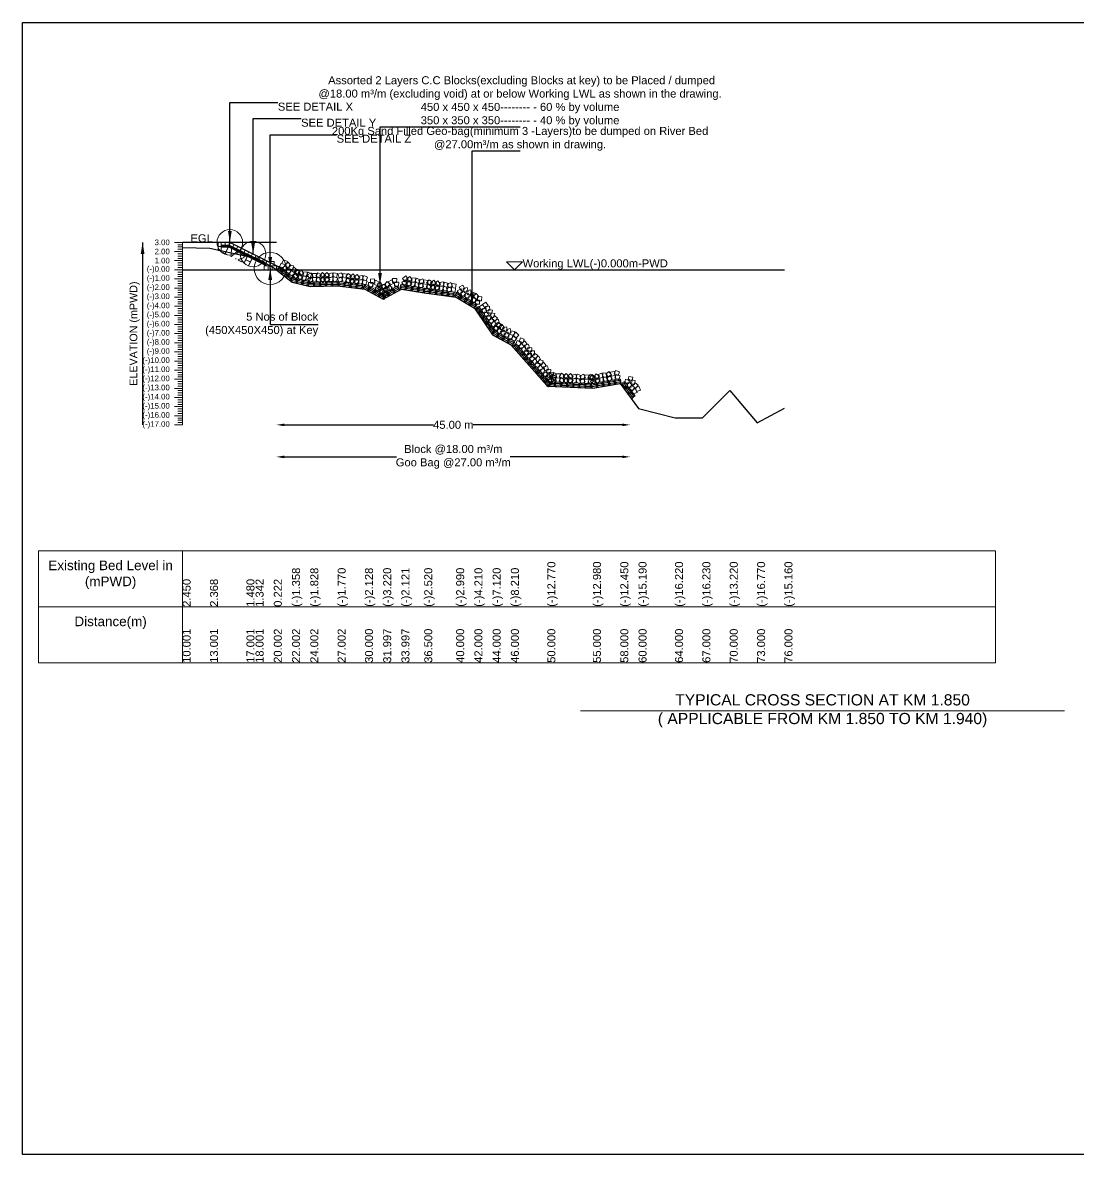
# Model space of a CAD drawing. Header units: inches. Extents: x 89000 to 845029, y -7071 to 0.
# Drawn here: x 220000 to 226599, y -7071 to 0 of the extents above; entities that cross this region are included whole.
import ezdxf

# ---------------------------------------------------------------- set-up
doc = ezdxf.new("R2010")
doc.units = ezdxf.units.IN
doc.header["$LTSCALE"] = 7
doc.header["$MEASUREMENT"] = 0
for name, color, linetype, lineweight in [('Cross section Data Border', 7, 'Continuous', 9), ('Cross Section Labels', 7, 'Continuous', 9), ('Existing_Bed_Level for Xsection', 7, 'Continuous', 25), ('Long Section Labels', 7, 'Continuous', 9)]:
    doc.layers.add(name, color=color, linetype=linetype, lineweight=lineweight)
doc.styles.get("Standard").update_dxf_attribs({"font": 'arial.ttf'})
doc.dimstyles.new('Appron Lebeling Style', dxfattribs={"dimtxt": 50, "dimasz": 50, "dimexe": 0.18, "dimexo": 0.0625, "dimgap": 0.09, "dimtad": 0, "dimtih": 1, "dimtoh": 1, "dimdec": 4, "dimzin": 0, "dimdsep": 46, "dimtxsty": 'Standard', "dimcen": 0.09, "dimse1": 1, "dimse2": 1, "dimadec": 0, "dimazin": 0, "dimtfac": 1, "dimtdec": 4, "dimtofl": 0, "dimtmove": 0, "dimatfit": 3, "dimfxl": 1, "dimtolj": 1, "dimtzin": 0, "dimarcsym": 0})
doc.dimstyles.get("Standard").update_dxf_attribs({"dimtxt": 0.18, "dimasz": 0.18, "dimexe": 0.18, "dimexo": 0.0625, "dimgap": 0.09, "dimtad": 0, "dimtih": 1, "dimtoh": 1, "dimdec": 4, "dimzin": 0, "dimdsep": 46, "dimtxsty": 'Standard', "dimcen": 0.09, "dimadec": 0, "dimazin": 0, "dimtfac": 1, "dimtdec": 4, "dimtofl": 0, "dimtmove": 0, "dimatfit": 3, "dimfxl": 1, "dimtolj": 1, "dimtzin": 0, "dimarcsym": 0})

# ---------------------------------------------------------------- blocks, each defined once
blk = doc.blocks.new('*D11')
at = {"layer": 'Cross Section Labels', "color": 0, "lineweight": -2, "transparency": 16777216}
for p, q in [((221636.1, -2513.1), (222568.4, -2513.1)), ((223747.9, -2513.1), (222815.6, -2513.1))]:
    blk.add_line(p, q, dxfattribs=at)
at = {"layer": 'Cross Section Labels', "color": 0, "transparency": 16777216}
for points in [[(221636.1, -2504.8), (221636.1, -2521.4), (221586.1, -2513.1)], [(223747.9, -2504.8), (223747.9, -2521.4), (223797.9, -2513.1)]]:
    blk.add_solid(points, dxfattribs=at)
at = {"layer": 'Defpoints', "color": 0, "transparency": 16777216}
for p in [(221586.1, -1544.1), (223797.9, -2338.6), (223797.9, -2513.1)]:
    blk.add_point(p, dxfattribs=at)
at = {"layer": 'Cross Section Labels', "color": 0, "transparency": 16777216, "insert": (222692, -2513.1), "char_height": 50, "attachment_point": 5}
blk.add_mtext('\\A1;45.00 m', dxfattribs=at)
blk = doc.blocks.new('*D12')
at = {"layer": 'Cross Section Labels', "color": 0, "lineweight": -2, "transparency": 16777216}
for p, q in [((221636.1, -2713.1), (222336.4, -2713.1)), ((223747.9, -2713.1), (223047.6, -2713.1))]:
    blk.add_line(p, q, dxfattribs=at)
at = {"layer": 'Cross Section Labels', "color": 0, "transparency": 16777216}
for points in [[(221636.1, -2704.8), (221636.1, -2721.4), (221586.1, -2713.1)], [(223747.9, -2704.8), (223747.9, -2721.4), (223797.9, -2713.1)]]:
    blk.add_solid(points, dxfattribs=at)
at = {"layer": 'Defpoints', "color": 0, "transparency": 16777216}
for p in [(221586.1, -1544.1), (223797.9, -2338.6), (223797.9, -2713.1)]:
    blk.add_point(p, dxfattribs=at)
at = {"layer": 'Cross Section Labels', "color": 0, "transparency": 16777216, "insert": (222692, -2713.1), "char_height": 50, "attachment_point": 5}
blk.add_mtext('\\A1;Block @18.00 m³/m ^JGoo Bag @27.00 m³/m ', dxfattribs=at)

msp = doc.modelspace()

# ---------------------------------------------------------------- linework, layer by layer
msp.add_lwpolyline([(220000, 0), (230000, 0), (230000, -7071), (220000, -7071)], close=True)
at = {"layer": 'Cross section Data Border'}
msp.add_lwpolyline([(220100, -3300), (226080.21174, -3300), (226080.21174, -4000), (220100, -4000)], close=True, dxfattribs=at)
for points in [[(221000, -3300), (221000, -4000)], [(220100, -3650), (226080.21174, -3650)]]:
    msp.add_lwpolyline(points, dxfattribs=at)
at = {"layer": 'Cross Section Labels'}
msp.add_lwpolyline([(223075.06641, -1544.11), (223125.06641, -1494.11), (223025.06641, -1494.11)], close=True, dxfattribs=at)
msp.add_lwpolyline([(223488, -4300), (225000, -4300), (226512, -4300)], dxfattribs=at)
for centre, radius in [((221295.36641, -1373.11), 80), ((221440.71641, -1445.785), 80), ((221547.59141, -1535.56), 100)]:
    msp.add_circle(centre, radius, dxfattribs=at)
at = {"layer": 'Existing_Bed_Level for Xsection'}
for points in [[(221586.06641, -1373.11), (221000, -1373.11)], [(221000, -1404.46), (221171.00986, -1409.134), (221399.03726, -1459.75), (221456.03084, -1467.616), (221570.04713, -1531.456), (221684.05824, -1621.516), (221798.07453, -1648.306), (221969.08439, -1645), (222139.95287, -1665.406), (222253.80353, -1727.65), (222367.79943, -1665.007), (222510.45287, -1687.75), (222709.95287, -1714.54), (222823.95287, -1784.08), (222937.95287, -1949.95), (223051.95287, -2012.08), (223279.95287, -2272), (223564.95287, -2283.97), (223735.95287, -2253.76), (223849.95287, -2409.94), (224077.95287, -2468.65), (224248.95287, -2469.22), (224419.95287, -2297.65), (224590.95287, -2500), (224761.95287, -2408.23)], [(221637.36641, -1544.11), (221298.977, -1374.9153), (221295.36641, -1373.11), (221291.32965, -1373.11), (221240.02965, -1373.11)], [(221240.02965, -1390.21), (221291.32965, -1390.21), (221521.94141, -1505.51588)], [(221240.02965, -1395.91), (221289.98406, -1395.91), (221521.94141, -1511.88867)], [(221240.02965, -1401.61), (221288.63847, -1401.61), (221521.94141, -1518.26147)], [(221000, -1544.11), (224761.95287, -1544.11)]]:
    msp.add_lwpolyline(points, dxfattribs=at)
at = {"layer": 'Long Section Labels'}
for points in [[(221000, -1373.11), (220950, -1373.11)], [(221000, -1387.36), (220970, -1387.36)], [(221000, -1401.61), (220970, -1401.61)], [(221000, -2513.11), (221000, -2456.11), (221000, -2399.11), (221000, -2342.11), (221000, -2285.11), (221000, -2228.11), (221000, -2171.11), (221000, -2114.11), (221000, -2057.11), (221000, -2000.11), (221000, -1943.11), (221000, -1886.11), (221000, -1829.11), (221000, -1772.11), (221000, -1715.11), (221000, -1658.11), (221000, -1601.11), (221000, -1544.11), (221000, -1487.11), (221000, -1430.11), (221000, -1373.11)], [(221000, -1430.11), (220950, -1430.11)], [(221000, -1415.86), (220970, -1415.86)], [(221000, -1444.36), (220970, -1444.36)], [(221000, -1458.61), (220970, -1458.61)], [(221000, -1472.86), (220970, -1472.86)], [(221000, -1487.11), (220950, -1487.11)], [(221000, -1544.11), (220950, -1544.11)], [(221000, -1501.36), (220970, -1501.36)], [(221000, -1515.61), (220970, -1515.61)], [(221000, -1529.86), (220970, -1529.86)], [(221000, -1601.11), (220950, -1601.11)], [(221000, -1558.36), (220970, -1558.36)], [(221000, -1572.61), (220970, -1572.61)], [(221000, -1586.86), (220970, -1586.86)], [(221000, -1615.36), (220970, -1615.36)], [(221000, -1658.11), (220950, -1658.11)], [(221000, -1629.61), (220970, -1629.61)], [(221000, -1643.86), (220970, -1643.86)], [(221000, -1672.36), (220970, -1672.36)], [(221000, -1686.61), (220970, -1686.61)], [(221000, -1715.11), (220950, -1715.11)], [(221000, -1700.86), (220970, -1700.86)], [(221000, -1729.36), (220970, -1729.36)], [(221000, -1743.61), (220970, -1743.61)], [(221000, -1757.86), (220970, -1757.86)], [(221000, -1772.11), (220950, -1772.11)], [(221000, -1829.11), (220950, -1829.11)], [(221000, -1786.36), (220970, -1786.36)], [(221000, -1800.61), (220970, -1800.61)], [(221000, -1814.86), (220970, -1814.86)], [(221000, -1886.11), (220950, -1886.11)], [(221000, -1843.36), (220970, -1843.36)], [(221000, -1857.61), (220970, -1857.61)], [(221000, -1871.86), (220970, -1871.86)], [(221000, -1900.36), (220970, -1900.36)], [(221000, -1943.11), (220950, -1943.11)], [(221000, -1914.61), (220970, -1914.61)], [(221000, -1928.86), (220970, -1928.86)], [(221000, -1957.36), (220970, -1957.36)], [(221000, -1971.61), (220970, -1971.61)], [(221000, -2000.11), (220950, -2000.11)], [(221000, -1985.86), (220970, -1985.86)], [(221000, -2014.36), (220970, -2014.36)], [(221000, -2028.61), (220970, -2028.61)], [(221000, -2042.86), (220970, -2042.86)], [(221000, -2057.11), (220950, -2057.11)], [(221000, -2114.11), (220950, -2114.11)], [(221000, -2071.36), (220970, -2071.36)], [(221000, -2085.61), (220970, -2085.61)], [(221000, -2099.86), (220970, -2099.86)], [(221000, -2171.11), (220950, -2171.11)], [(221000, -2128.36), (220970, -2128.36)], [(221000, -2142.61), (220970, -2142.61)], [(221000, -2156.86), (220970, -2156.86)], [(221000, -2185.36), (220970, -2185.36)], [(221000, -2228.11), (220950, -2228.11)], [(221000, -2199.61), (220970, -2199.61)], [(221000, -2213.86), (220970, -2213.86)], [(221000, -2242.36), (220970, -2242.36)], [(221000, -2256.61), (220970, -2256.61)], [(221000, -2285.11), (220950, -2285.11)], [(221000, -2270.86), (220970, -2270.86)], [(221000, -2299.36), (220970, -2299.36)], [(221000, -2313.61), (220970, -2313.61)], [(221000, -2327.86), (220970, -2327.86)], [(221000, -2342.11), (220950, -2342.11)], [(221000, -2399.11), (220950, -2399.11)], [(221000, -2356.36), (220970, -2356.36)], [(221000, -2370.61), (220970, -2370.61)], [(221000, -2384.86), (220970, -2384.86)], [(221000, -2456.11), (220950, -2456.11)], [(221000, -2413.36), (220970, -2413.36)], [(221000, -2427.61), (220970, -2427.61)], [(221000, -2441.86), (220970, -2441.86)], [(221000, -2470.36), (220970, -2470.36)], [(221000, -2513.11), (220950, -2513.11)], [(221000, -2484.61), (220970, -2484.61)], [(221000, -2498.86), (220970, -2498.86)]]:
    msp.add_lwpolyline(points, dxfattribs=at)
for points in [[(221240.02965, -1373.11), (221222.92965, -1373.11), (221222.92965, -1398.76), (221240.02965, -1398.76)], [(221240.02965, -1398.76), (221222.92965, -1398.76), (221222.92965, -1424.41), (221240.02965, -1424.41)], [(221265.67965, -1373.11), (221240.02965, -1373.11), (221240.02965, -1390.21), (221265.67965, -1390.21)], [(221291.32965, -1373.11), (221265.67965, -1373.11), (221265.67965, -1390.21), (221291.32965, -1390.21)], [(221321.91906, -1386.38632), (221298.977, -1374.9153), (221291.32965, -1390.21), (221314.27171, -1401.68103)], [(221344.86111, -1397.85735), (221321.91906, -1386.38632), (221314.27171, -1401.68103), (221337.21376, -1413.15206)], [(221367.80317, -1409.32838), (221344.86111, -1397.85735), (221337.21376, -1413.15206), (221360.15582, -1424.62309)], [(221390.74523, -1420.79941), (221367.80317, -1409.32838), (221360.15582, -1424.62309), (221383.09788, -1436.09411)], [(221413.68729, -1432.27044), (221390.74523, -1420.79941), (221383.09788, -1436.09411), (221406.03993, -1447.56514)], [(221436.62934, -1443.74147), (221413.68729, -1432.27044), (221406.03993, -1447.56514), (221428.98199, -1459.03617)], [(221459.5714, -1455.2125), (221436.62934, -1443.74147), (221428.98199, -1459.03617), (221451.92405, -1470.5072)], [(221482.51346, -1466.68352), (221459.5714, -1455.2125), (221451.92405, -1470.5072), (221474.86611, -1481.97823)], [(221505.45552, -1478.15455), (221482.51346, -1466.68352), (221474.86611, -1481.97823), (221497.80816, -1493.44926)], [(221528.39757, -1489.62558), (221505.45552, -1478.15455), (221497.80816, -1493.44926), (221520.75022, -1504.92029)], [(221654.85018, -1492.34859), (221631.29106, -1482.2051), (221621.14757, -1505.76422), (221644.70669, -1515.90771)], [(221534.76641, -1518.46), (221509.11641, -1518.46), (221509.11641, -1544.11), (221534.76641, -1544.11)], [(221547.59141, -1492.81), (221521.94141, -1492.81), (221521.94141, -1518.46), (221547.59141, -1518.46)], [(221560.41641, -1518.46), (221534.76641, -1518.46), (221534.76641, -1544.11), (221560.41641, -1544.11)], [(221573.24141, -1492.81), (221547.59141, -1492.81), (221547.59141, -1518.46), (221573.24141, -1518.46)], [(221586.06641, -1518.46), (221560.41641, -1518.46), (221560.41641, -1544.11), (221586.06641, -1544.11)], [(221638.95073, -1512.47643), (221615.39161, -1502.33294), (221605.24812, -1525.89206), (221628.80724, -1536.03555)], [(221660.17379, -1537.70741), (221644.85099, -1517.13718), (221624.28076, -1532.45998), (221639.60356, -1553.03021)], [(221676.07323, -1517.57956), (221660.75043, -1497.00933), (221640.1802, -1512.33213), (221655.503, -1532.90236)], [(221676.90478, -1540.15408), (221651.52605, -1536.43348), (221647.80545, -1561.8122), (221673.18418, -1565.5328)], [(221692.80422, -1520.02623), (221667.4255, -1516.30563), (221663.7049, -1541.68436), (221689.08362, -1545.40496)], [(221700.4966, -1564.76839), (221680.36876, -1548.86894), (221664.46931, -1568.99678), (221684.59716, -1584.89623)], [(221716.39605, -1544.64054), (221696.26821, -1528.7411), (221680.36876, -1548.86894), (221700.4966, -1564.76839)], [(221719.43324, -1541.8122), (221697.62276, -1555.31128), (221711.12184, -1577.12177), (221732.93232, -1563.62268)], [(221735.17192, -1569.82008), (221725.67615, -1545.99252), (221701.84858, -1555.48829), (221711.34435, -1579.31585)], [(221757.9056, -1569.47573), (221744.38915, -1547.676), (221722.58942, -1561.19245), (221736.10587, -1582.99218)], [(221719.27247, -1589.94793), (221709.7767, -1566.12036), (221685.94914, -1575.61613), (221695.44491, -1599.4437)], [(221713.56613, -1566.78217), (221691.75565, -1580.28126), (221705.25473, -1602.09174), (221727.06522, -1588.59266)], [(221752.0385, -1594.4457), (221738.52205, -1572.64597), (221716.72232, -1586.16242), (221730.23877, -1607.96215)], [(221771.7688, -1582.95209), (221746.1313, -1583.75275), (221746.93196, -1609.39025), (221772.56946, -1608.58959)], [(221777.63591, -1557.98211), (221751.99841, -1558.78277), (221752.79907, -1584.42027), (221778.43657, -1583.61961)], [(221801.68666, -1596.80639), (221779.08847, -1584.67196), (221766.95405, -1607.27015), (221789.55224, -1619.40458)], [(221807.55377, -1571.83642), (221784.95558, -1559.70199), (221772.82115, -1582.30018), (221795.41934, -1594.43461)], [(221802.81131, -1563.13707), (221780.84187, -1576.37588), (221794.08068, -1598.34532), (221816.05012, -1585.10652)], [(221803.30709, -1588.78228), (221781.33765, -1602.02109), (221794.57645, -1623.99053), (221816.5459, -1610.75172)], [(221836.66592, -1567.17493), (221811.02071, -1567.6707), (221811.51649, -1593.31591), (221837.1617, -1592.82013)], [(221837.1617, -1592.82013), (221811.51649, -1593.31591), (221812.01227, -1618.96112), (221837.65747, -1618.46534)], [(221867.15866, -1574.70719), (221844.69395, -1562.32739), (221832.31416, -1584.7921), (221854.77886, -1597.17189)], [(221867.65444, -1600.35239), (221845.18973, -1587.9726), (221832.80994, -1610.4373), (221855.27464, -1622.8171)], [(221875.03827, -1561.11982), (221857.24758, -1579.59721), (221875.72497, -1597.3879), (221893.51566, -1578.91051)], [(221875.53405, -1586.76503), (221857.74336, -1605.24242), (221876.22074, -1623.03311), (221894.01144, -1604.55572)], [(221919.16059, -1578.40029), (221900.66904, -1560.62432), (221882.89307, -1579.11587), (221901.38461, -1596.89184)], [(221919.65636, -1604.0455), (221901.16482, -1586.26953), (221883.38885, -1604.76108), (221901.88039, -1622.53705)], [(221935.4322, -1562.38084), (221910.79057, -1569.50214), (221917.91187, -1594.14376), (221942.55349, -1587.02247)], [(221935.92798, -1588.02605), (221911.28635, -1595.14735), (221918.40765, -1619.78897), (221943.04927, -1612.66768)], [(221967.84826, -1568.39909), (221942.94981, -1562.23551), (221936.78623, -1587.13396), (221961.68468, -1593.29754)], [(221968.34404, -1594.0443), (221943.44559, -1587.88072), (221937.28201, -1612.77917), (221962.18046, -1618.94275)], [(221990.91477, -1587.77346), (221967.33109, -1597.85971), (221977.41734, -1621.44339), (222001.00102, -1611.35714)], [(221993.95641, -1562.30444), (221970.37273, -1572.39069), (221980.45898, -1595.97437), (222004.04266, -1585.88812)], [(222023.8904, -1596.43638), (221998.42138, -1593.39474), (221995.37974, -1618.86376), (222020.84876, -1621.9054)], [(222026.93204, -1570.96736), (222001.46303, -1567.92572), (221998.42138, -1593.39474), (222023.8904, -1596.43638)], [(222053.05486, -1608.09729), (222032.50967, -1592.74094), (222017.15332, -1613.28613), (222037.69851, -1628.64248)], [(222056.0965, -1582.62827), (222035.55131, -1567.27192), (222020.19496, -1587.81712), (222040.74016, -1603.17346)], [(222062.73105, -1595.7249), (222042.56465, -1611.57542), (222058.41517, -1631.74181), (222078.58157, -1615.89129)], [(222065.77269, -1570.25588), (222045.60629, -1586.1064), (222061.45681, -1606.27279), (222081.62321, -1590.42227)], [(222104.0523, -1618.91859), (222088.18572, -1598.76483), (222068.03196, -1614.6314), (222083.89853, -1634.78517)], [(222107.09394, -1593.44957), (222091.22737, -1573.29581), (222071.0736, -1589.16238), (222086.94017, -1609.31615)], [(222122.37551, -1605.29332), (222096.98782, -1608.95228), (222100.64678, -1634.33996), (222126.03447, -1630.681)], [(222125.41715, -1579.8243), (222100.02947, -1583.48326), (222103.68843, -1608.87094), (222129.07611, -1605.21198)], [(222153.65351, -1615.71959), (222129.84147, -1606.18494), (222120.30682, -1629.99698), (222144.11886, -1639.53162)], [(222156.69515, -1590.25057), (222132.88311, -1580.71592), (222123.34847, -1604.52796), (222147.1605, -1614.0626)], [(222188.07009, -1624.00168), (222162.42669, -1624.5834), (222163.00842, -1650.22681), (222188.65182, -1649.64508)], [(222200.37453, -1601.4956), (222174.73112, -1602.07733), (222175.31285, -1627.72073), (222200.95626, -1627.139)], [(222227.75502, -1621.81178), (222205.24895, -1609.50735), (222192.94451, -1632.01342), (222215.45058, -1644.31786)], [(222250.4822, -1643.49167), (222237.13047, -1621.59067), (222215.22947, -1634.9424), (222228.5812, -1656.8434)], [(222276.07264, -1618.35417), (222262.76816, -1640.2839), (222284.69789, -1653.58838), (222298.00237, -1631.65865)], [(222307.92804, -1606.20214), (222285.44855, -1618.55506), (222297.80148, -1641.03456), (222320.28097, -1628.68163)], [(222338.42978, -1598.70635), (222312.78518, -1598.1799), (222312.25873, -1623.8245), (222337.90333, -1624.35094)], [(222350.7827, -1621.18584), (222325.13811, -1620.6594), (222324.61166, -1646.30399), (222350.25626, -1646.83044)], [(222391.40367, -1607.97975), (222370.63105, -1623.02704), (222385.67833, -1643.79966), (222406.45095, -1628.75237)], [(222395.442, -1582.64964), (222374.66938, -1597.69693), (222389.71667, -1618.46955), (222410.48929, -1603.42226)], [(222431.78333, -1632.77644), (222416.71951, -1612.01581), (222395.95888, -1627.07964), (222411.0227, -1647.84027)], [(222435.82167, -1607.44634), (222420.75785, -1586.68571), (222399.99722, -1601.74953), (222415.06104, -1622.51016)], [(222450.6269, -1619.88039), (222425.11523, -1622.54069), (222427.77553, -1648.05236), (222453.2872, -1645.39206)], [(222454.66524, -1594.55029), (222429.15357, -1597.21058), (222431.81386, -1622.72225), (222457.32553, -1620.06196)], [(222481.47185, -1631.52553), (222458.05214, -1621.06419), (222447.59079, -1644.48389), (222471.0105, -1654.94524)], [(222485.51019, -1606.19543), (222462.09048, -1595.73408), (222451.62913, -1619.15379), (222475.04884, -1629.61513)], [(222497.26531, -1625.48576), (222473.30414, -1634.63917), (222482.45755, -1658.60034), (222506.41872, -1649.44693)], [(222501.30365, -1600.15566), (222477.34248, -1609.30906), (222486.49588, -1633.27023), (222510.45705, -1624.11683)], [(222533.91409, -1610.10539), (222508.58399, -1606.06706), (222504.54565, -1631.39717), (222529.87576, -1635.4355)], [(222560.98711, -1621.63774), (222540.66869, -1605.98257), (222525.01352, -1626.30099), (222545.33194, -1641.95616)], [(222570.84319, -1609.40818), (222550.44715, -1624.96209), (222566.00106, -1645.35813), (222586.3971, -1629.80422)], [(222611.82083, -1633.2037), (222596.25069, -1612.82005), (222575.86704, -1628.39019), (222591.43718, -1648.77384)], [(222630.34135, -1619.84784), (222604.90287, -1623.13513), (222608.19015, -1648.57361), (222633.62863, -1645.28632)], [(222661.46352, -1630.73042), (222637.79347, -1620.84856), (222627.91161, -1644.51861), (222651.58166, -1654.40047)], [(222677.10357, -1624.30383), (222653.37491, -1634.04411), (222663.11518, -1657.77277), (222686.84384, -1648.0325)], [(222215.45058, -1644.31786), (222192.94451, -1632.01342), (222180.64007, -1654.5195), (222203.14615, -1666.82393)], [(222238.17777, -1665.99775), (222224.82604, -1644.09675), (222202.92504, -1657.44848), (222216.27677, -1679.34948)], [(222235.80575, -1642.54381), (222217.29295, -1660.29765), (222235.0468, -1678.81045), (222253.55959, -1661.0566)], [(222251.76436, -1658.11682), (222227.14674, -1665.32066), (222234.35059, -1689.93828), (222258.96821, -1682.73443)], [(222248.15867, -1665.0233), (222229.64588, -1682.77715), (222247.39973, -1701.28994), (222265.91252, -1683.53609)], [(222264.0688, -1635.61074), (222239.45118, -1642.81459), (222246.65503, -1667.43221), (222271.27264, -1660.22836)], [(222267.30729, -1632.81379), (222242.39536, -1638.92268), (222248.50425, -1663.83461), (222273.41618, -1657.72572)], [(222281.48121, -1695.0262), (222274.25776, -1670.41432), (222249.64589, -1677.63777), (222256.86934, -1702.24965)], [(222279.66021, -1655.29329), (222254.74829, -1661.40218), (222260.85718, -1686.3141), (222285.7691, -1680.20521)], [(222293.78565, -1672.52012), (222286.5622, -1647.90825), (222261.95033, -1655.1317), (222269.17377, -1679.74357)], [(222288.42557, -1640.83366), (222275.12108, -1662.76339), (222297.05082, -1676.06788), (222310.3553, -1654.13815)], [(222320.28097, -1628.68163), (222297.80148, -1641.03456), (222310.1544, -1663.51405), (222332.6339, -1651.16113)], [(222529.87576, -1635.4355), (222504.54565, -1631.39717), (222500.50731, -1656.72727), (222525.83742, -1660.76561)], [(222557.57332, -1647.05956), (222537.2549, -1631.40439), (222521.59973, -1651.72281), (222541.91815, -1667.37798)], [(222567.42941, -1634.82999), (222547.03336, -1650.3839), (222562.58727, -1670.77994), (222582.98331, -1655.22604)], [(222608.40705, -1658.62551), (222592.8369, -1638.24186), (222572.45325, -1653.812), (222588.0234, -1674.19565)], [(222626.92756, -1645.26966), (222601.48908, -1648.55695), (222604.77637, -1673.99542), (222630.21485, -1670.70814)], [(222658.04973, -1656.15223), (222634.37968, -1646.27037), (222624.49782, -1669.94042), (222648.16787, -1679.82228)], [(222673.68978, -1649.72564), (222649.96112, -1659.46592), (222659.70139, -1683.19458), (222683.43006, -1673.45431)], [(222706.5352, -1658.86989), (222681.11339, -1655.4561), (222677.6996, -1680.87791), (222703.12141, -1684.2917)], [(222709.94899, -1633.44807), (222684.52717, -1630.03429), (222681.11339, -1655.4561), (222706.5352, -1658.86989)], [(222750.90577, -1684.93585), (222738.60723, -1662.42655), (222716.09793, -1674.72508), (222728.39647, -1697.23438)], [(222764.26324, -1663.03835), (222751.96471, -1640.52905), (222729.45541, -1652.82759), (222741.75394, -1675.33689)], [(222764.85067, -1677.70783), (222739.91924, -1683.73662), (222745.94802, -1708.66805), (222770.87945, -1702.63926)], [(222778.20814, -1655.81034), (222753.27671, -1661.83912), (222759.3055, -1686.77055), (222784.23693, -1680.74177)], [(222792.78447, -1715.98441), (222786.73584, -1691.05778), (222761.80922, -1697.10642), (222767.85785, -1722.03304)], [(222806.14195, -1694.08691), (222800.09331, -1669.16029), (222775.16669, -1675.20892), (222781.21532, -1700.13554)], [(222828.47176, -1689.31535), (222803.86178, -1682.08545), (222796.63188, -1706.69543), (222821.24185, -1713.92533)], [(222852.58123, -1711.80431), (222834.89076, -1693.23095), (222816.3174, -1710.92141), (222834.00786, -1729.49478)], [(222815.11428, -1711.21285), (222790.5043, -1703.98295), (222783.2744, -1728.59292), (222807.88438, -1735.82283)], [(222839.22376, -1733.70181), (222821.53329, -1715.12844), (222802.95992, -1732.81891), (222820.65039, -1751.39228)], [(222856.12767, -1734.11402), (222830.48552, -1733.4795), (222829.851, -1759.12165), (222855.49315, -1759.75617)], [(222869.48514, -1712.21652), (222843.84299, -1711.582), (222843.20848, -1737.22415), (222868.85063, -1737.85867)], [(222888.99659, -1782.10992), (222874.46821, -1760.97112), (222853.32942, -1775.4995), (222867.8578, -1796.6383)], [(222910.13539, -1767.58153), (222895.60701, -1746.44274), (222874.46821, -1760.97112), (222888.99659, -1782.10992)], [(222899.49018, -1811.71443), (222897.46231, -1786.14472), (222871.8926, -1788.17258), (222873.92046, -1813.74229)], [(222915.17124, -1810.81513), (222889.9526, -1806.13082), (222885.26829, -1831.34946), (222910.48693, -1836.03377)], [(222920.62897, -1797.18605), (222918.60111, -1771.61634), (222893.03139, -1773.6442), (222895.05926, -1799.21391)], [(222925.02722, -1857.16439), (222929.69144, -1831.94203), (222904.46908, -1827.2778), (222899.80486, -1852.50016)], [(222936.31004, -1796.28675), (222911.0914, -1791.60244), (222906.40709, -1816.82108), (222931.62573, -1821.50539)], [(222946.16601, -1842.63601), (222950.83024, -1817.41364), (222925.60788, -1812.74942), (222920.94365, -1837.97178)], [(222968.49641, -1847.40479), (222948.98861, -1830.75042), (222932.33424, -1850.25822), (222951.84204, -1866.91259)], [(222947.35762, -1861.93317), (222927.84982, -1845.2788), (222911.19544, -1864.7866), (222930.70325, -1881.44098)], [(222960.17382, -1892.31022), (222951.61645, -1868.12978), (222927.43601, -1876.68714), (222935.99337, -1900.86759)], [(222975.99234, -1908.36254), (222953.47001, -1896.08787), (222941.19535, -1918.6102), (222963.71767, -1930.88486)], [(222975.43386, -1899.59331), (222952.28913, -1888.53691), (222941.23273, -1911.68164), (222964.37746, -1922.73804)], [(222981.31261, -1877.78184), (222972.75525, -1853.6014), (222948.5748, -1862.15876), (222957.13217, -1886.33921)], [(222988.26701, -1885.84022), (222965.74468, -1873.56555), (222953.47001, -1896.08787), (222975.99234, -1908.36254)], [(222996.57265, -1885.06493), (222973.42793, -1874.00853), (222962.37152, -1897.15326), (222985.51625, -1908.20966)], [(222998.74817, -1930.01236), (222985.36749, -1908.12903), (222963.48417, -1921.50971), (222976.86484, -1943.39304)], [(223011.02284, -1907.49004), (222997.64216, -1885.60671), (222975.75883, -1898.98739), (222989.13951, -1920.87071)], [(223024.599, -1899.59115), (222999.99093, -1906.82754), (223007.22732, -1931.43561), (223031.83539, -1924.19922)], [(223012.32433, -1922.11347), (222987.71626, -1929.34986), (222994.95265, -1953.95793), (223019.56072, -1946.72154)], [(223042.08996, -1958.98353), (223034.83397, -1934.38122), (223010.23167, -1941.63721), (223017.48766, -1966.23951)], [(223054.36462, -1936.4612), (223047.10864, -1911.8589), (223022.50634, -1919.11489), (223029.76232, -1943.71719)], [(223064.16075, -1953.12963), (223039.22773, -1947.10742), (223033.20552, -1972.04044), (223058.13854, -1978.06265)], [(223076.43542, -1930.6073), (223051.5024, -1924.5851), (223045.48019, -1949.51812), (223070.41321, -1955.54032)], [(223089.33735, -1974.41716), (223070.76292, -1956.72781), (223053.07357, -1975.30224), (223071.648, -1992.99159)], [(223101.61202, -1951.89484), (223083.03759, -1934.20549), (223065.34824, -1952.77992), (223083.92267, -1970.46927)], [(223135.31785, -1978.1252), (223111.03302, -1969.86871), (223102.77653, -1994.15353), (223127.06136, -2002.41003)], [(223116.03523, -1995.03978), (223091.7504, -1986.78329), (223083.49391, -2011.06811), (223107.77874, -2019.32461)], [(223134.77775, -2023.52059), (223117.86317, -2004.23797), (223098.58055, -2021.15255), (223115.49513, -2040.43517)], [(223154.06037, -2006.60601), (223137.14579, -1987.32339), (223117.86317, -2004.23797), (223134.77775, -2023.52059)], [(223148.6816, -2051.68485), (223143.65939, -2026.53132), (223118.50586, -2031.55353), (223123.52807, -2056.70706)], [(223164.14794, -2048.94683), (223138.55333, -2047.26218), (223136.86868, -2072.85679), (223162.46329, -2074.54144)], [(223167.96422, -2034.77027), (223162.94201, -2009.61674), (223137.78848, -2014.63895), (223142.81069, -2039.79248)], [(223183.43056, -2032.03225), (223157.83595, -2030.3476), (223156.1513, -2055.94221), (223181.74592, -2057.62686)], [(223198.67135, -2076.89996), (223200.33562, -2051.30401), (223174.73967, -2049.63974), (223173.0754, -2075.23569)], [(223179.38873, -2093.81454), (223181.053, -2068.21859), (223155.45705, -2066.55432), (223153.79278, -2092.15027)], [(223202.12511, -2095.9229), (223180.79331, -2081.67941), (223166.54983, -2103.01121), (223187.88162, -2117.25469)], [(223218.42634, -2124.58106), (223207.08343, -2101.57538), (223184.07776, -2112.91829), (223195.42067, -2135.92396)], [(223221.40773, -2079.00832), (223200.07594, -2064.76483), (223185.83245, -2086.09663), (223207.16425, -2100.34011)], [(223237.70896, -2107.66648), (223226.36605, -2084.6608), (223203.36038, -2096.00371), (223214.70329, -2119.00938)], [(223253.71991, -2113.10355), (223229.43508, -2104.84705), (223221.17859, -2129.13188), (223245.46342, -2137.38837)], [(223234.43729, -2130.01813), (223210.15246, -2121.76163), (223201.89597, -2146.04646), (223226.1808, -2154.30295)], [(223253.17981, -2158.49894), (223236.26523, -2139.21632), (223216.98261, -2156.1309), (223233.89719, -2175.41352)], [(223272.46243, -2141.58436), (223255.54785, -2122.30174), (223236.26523, -2139.21632), (223253.17981, -2158.49894)], [(223267.08366, -2186.6632), (223262.06145, -2161.50967), (223236.90792, -2166.53188), (223241.93013, -2191.6854)], [(223282.55, -2183.92517), (223256.95539, -2182.24052), (223255.27074, -2207.83514), (223280.86535, -2209.51979)], [(223286.36628, -2169.74862), (223281.34407, -2144.59509), (223256.19054, -2149.6173), (223261.21275, -2174.77082)], [(223301.83262, -2167.01059), (223276.23801, -2165.32594), (223274.55336, -2190.92056), (223300.14798, -2192.60521)], [(223311.29642, -2196.6384), (223286.82237, -2188.96095), (223279.14492, -2213.435), (223303.61898, -2221.11245)], [(223317.07341, -2211.87831), (223318.73768, -2186.28236), (223293.14173, -2184.61809), (223291.47746, -2210.21404)], [(223326.28374, -2188.80944), (223303.54447, -2200.67739), (223315.41242, -2223.41666), (223338.15169, -2211.54871)], [(223389.80135, -2204.30017), (223368.13732, -2190.56729), (223354.40443, -2212.23133), (223376.06847, -2225.96421)], [(223398.49861, -2191.22109), (223379.60929, -2208.57379), (223396.96199, -2227.46311), (223415.85131, -2210.11041)], [(223619.11451, -2189.85803), (223595.87347, -2200.71051), (223606.72595, -2223.95155), (223629.96699, -2213.09907)], [(223652.07155, -2190.78218), (223626.51886, -2188.54992), (223624.28661, -2214.10261), (223649.83929, -2216.33486)], [(223665.02356, -2179.91215), (223645.37008, -2196.39436), (223661.85229, -2216.04784), (223681.50577, -2199.56563)], [(223699.09501, -2178.65697), (223673.83616, -2183.11937), (223678.29855, -2208.37822), (223703.5574, -2203.91582)], [(223730.38647, -2181.3748), (223706.27523, -2172.62436), (223697.52479, -2196.73561), (223721.63603, -2205.48605)], [(223297.79079, -2228.79289), (223299.45506, -2203.19694), (223273.85911, -2201.53267), (223272.19484, -2227.12862)], [(223310.22007, -2222.2658), (223285.74602, -2214.58836), (223278.06857, -2239.06241), (223302.54263, -2246.73986)], [(223320.52717, -2230.90125), (223299.19537, -2216.65776), (223284.95189, -2237.98956), (223306.28368, -2252.23304)], [(223325.20739, -2214.43685), (223302.46812, -2226.30479), (223314.33606, -2249.04406), (223337.07534, -2237.17612)], [(223339.80979, -2213.98667), (223318.478, -2199.74318), (223304.23451, -2221.07498), (223325.56631, -2235.31846)], [(223358.75101, -2220.54128), (223333.12361, -2219.46493), (223332.04726, -2245.09234), (223357.67466, -2246.16869)], [(223359.82737, -2194.91387), (223334.19996, -2193.83752), (223333.12361, -2219.46493), (223358.75101, -2220.54128)], [(223388.725, -2229.92758), (223367.06096, -2216.1947), (223353.32808, -2237.85874), (223374.99212, -2251.59162)], [(223397.42226, -2216.8485), (223378.53294, -2234.2012), (223395.88564, -2253.09052), (223414.77496, -2235.73782)], [(223440.40297, -2236.79974), (223423.03524, -2217.92425), (223404.15974, -2235.29198), (223421.52748, -2254.16748)], [(223441.47932, -2211.17233), (223424.11159, -2192.29684), (223405.23609, -2209.66457), (223422.60383, -2228.54007)], [(223457.62547, -2221.80729), (223432.59384, -2227.4055), (223438.19205, -2252.43713), (223463.22368, -2246.83892)], [(223458.70183, -2196.17989), (223433.67019, -2201.77809), (223439.2684, -2226.80973), (223464.30003, -2221.21152)], [(223489.61192, -2229.80026), (223465.13786, -2222.12281), (223457.46042, -2246.59687), (223481.93447, -2254.27431)], [(223490.68827, -2204.17285), (223466.21422, -2196.49541), (223458.53677, -2220.96946), (223483.01082, -2228.64691)], [(223504.59924, -2221.97131), (223481.85997, -2233.83925), (223493.72791, -2256.57852), (223516.46718, -2244.71058)], [(223505.67559, -2196.3439), (223482.93632, -2208.21184), (223494.80426, -2230.95111), (223517.54353, -2219.08317)], [(223538.14286, -2228.07574), (223512.51545, -2226.99939), (223511.4391, -2252.62679), (223537.06651, -2253.70314)], [(223539.21921, -2202.44833), (223513.59181, -2201.37198), (223512.51545, -2226.99939), (223538.14286, -2228.07574)], [(223568.11685, -2237.46204), (223546.45281, -2223.72916), (223532.71993, -2245.39319), (223554.38397, -2259.12608)], [(223569.1932, -2211.83463), (223547.52916, -2198.10175), (223533.79628, -2219.76579), (223555.46032, -2233.49867)], [(223559.25425, -2197.96762), (223544.54057, -2218.97786), (223565.55081, -2233.69154), (223580.26449, -2212.6813)], [(223563.71665, -2223.22647), (223549.00297, -2244.23671), (223570.0132, -2258.95039), (223584.72688, -2237.94015)], [(223605.52083, -2208.20468), (223584.49888, -2193.50774), (223569.80193, -2214.52969), (223590.82388, -2229.22663)], [(223609.98322, -2233.46353), (223588.96127, -2218.76659), (223574.26433, -2239.78854), (223595.28628, -2254.48548)], [(223623.57691, -2215.11688), (223600.33586, -2225.96936), (223611.18834, -2249.2104), (223634.42939, -2238.35792)], [(223656.53394, -2216.04103), (223630.98126, -2213.80877), (223628.74901, -2239.36146), (223654.30169, -2241.59371)], [(223669.48596, -2205.171), (223649.83248, -2221.65321), (223666.31469, -2241.30669), (223685.96817, -2224.82448)], [(223703.5574, -2203.91582), (223678.29855, -2208.37822), (223682.76095, -2233.63707), (223708.0198, -2229.17467)], [(223734.84887, -2206.63365), (223710.73762, -2197.88321), (223701.98718, -2221.99446), (223726.09843, -2230.7449)], [(223793.43419, -2230.68608), (223768.09275, -2226.71949), (223764.12616, -2252.06093), (223789.4676, -2256.02752)], [(223804.60181, -2276.7369), (223808.54823, -2251.39231), (223783.20363, -2247.4459), (223779.25722, -2272.79049)], [(223814.15208, -2215.56354), (223788.81064, -2211.59694), (223784.84405, -2236.93838), (223810.18549, -2240.90498)], [(223825.3197, -2261.61435), (223829.26612, -2236.26976), (223803.92153, -2232.32335), (223799.97511, -2257.66794)], [(223847.77647, -2265.74737), (223827.80379, -2249.65344), (223811.70986, -2269.62611), (223831.68253, -2285.72005)], [(223827.05858, -2280.86992), (223807.0859, -2264.77598), (223790.99197, -2284.74866), (223810.96464, -2300.84259)], [(223840.73186, -2310.87095), (223831.49159, -2286.94314), (223807.56378, -2296.18342), (223816.80406, -2320.11122)], [(223861.44975, -2295.7484), (223852.20948, -2271.82059), (223828.28167, -2281.06087), (223837.52195, -2304.98867)]]:
    msp.add_lwpolyline(points, close=True, dxfattribs=at)
for centre, major_axis in [((221603.9553, -1552.0666), (14.88566, -11.75852)), ((221609.96176, -1544.46275), (14.88566, -11.75852)), ((221615.96821, -1536.85889), (14.88566, -11.75852)), ((221639.73307, -1567.97979), (14.88566, -11.75852)), ((221645.73953, -1560.37594), (14.88566, -11.75852)), ((221633.72662, -1575.58365), (14.88566, -11.75852)), ((221663.49793, -1599.10069), (14.88566, -11.75852)), ((221669.50439, -1591.49684), (14.88566, -11.75852)), ((221675.51085, -1583.89299), (14.88566, -11.75852)), ((221692.86765, -1618.60897), (18.46668, -4.33905)), ((221695.08411, -1609.17587), (18.46668, -4.33905)), ((221697.30057, -1599.74277), (18.46668, -4.33905)), ((221729.80102, -1627.28707), (18.46668, -4.33905)), ((221732.01748, -1617.85397), (18.46668, -4.33905)), ((221734.23394, -1608.42087), (18.46668, -4.33905)), ((221768.95084, -1626.53207), (18.46668, -4.33905)), ((221771.1673, -1617.09897), (18.46668, -4.33905)), ((221802.21256, -1623.99648), (18.96606, 0.36666)), ((221840.14467, -1623.26316), (18.96606, 0.36666)), ((221878.07679, -1622.52985), (18.96606, 0.36666)), ((221916.0089, -1621.79654), (18.96606, 0.36666)), ((221953.94101, -1621.06323), (18.96606, 0.36666)), ((221954.12831, -1630.75142), (18.96606, 0.36666)), ((221995.05424, -1623.70431), (18.83575, -2.24946)), ((222032.72575, -1628.20324), (18.83575, -2.24946)), ((221766.73438, -1635.96517), (18.46668, -4.33905)), ((221802.39986, -1633.68467), (18.96606, 0.36666)), ((221802.58715, -1643.37286), (18.96606, 0.36666)), ((221840.33197, -1632.95135), (18.96606, 0.36666)), ((221840.51926, -1642.63954), (18.96606, 0.36666)), ((221878.26408, -1632.21804), (18.96606, 0.36666)), ((221878.45137, -1641.90623), (18.96606, 0.36666)), ((221916.19619, -1631.48473), (18.96606, 0.36666)), ((221916.38349, -1641.17292), (18.96606, 0.36666)), ((221954.3156, -1640.43961), (18.96606, 0.36666)), ((221992.75611, -1642.94757), (18.83575, -2.24946)), ((221993.90517, -1633.32594), (18.83575, -2.24946)), ((222030.42762, -1647.4465), (18.83575, -2.24946)), ((222031.57668, -1637.82487), (18.83575, -2.24946)), ((222068.09913, -1651.94542), (18.83575, -2.24946)), ((222069.24819, -1642.3238), (18.83575, -2.24946)), ((222070.39726, -1632.70217), (18.83575, -2.24946)), ((222105.77064, -1656.44435), (18.83575, -2.24946)), ((222106.9197, -1646.82272), (18.83575, -2.24946)), ((222108.06876, -1637.20109), (18.83575, -2.24946)), ((222144.8527, -1662.563), (16.64449, -9.09981)), ((222149.50104, -1654.06071), (16.64449, -9.09981)), ((222154.14938, -1645.55841), (16.64449, -9.09981)), ((222178.14168, -1680.76263), (16.64449, -9.09981)), ((222182.79002, -1672.26034), (16.64449, -9.09981)), ((222187.43836, -1663.75804), (16.64449, -9.09981)), ((222211.43066, -1698.96226), (16.64449, -9.09981)), ((222216.07901, -1690.45996), (16.64449, -9.09981)), ((222220.72735, -1681.95767), (16.64449, -9.09981)), ((222254.01633, -1700.1573), (16.64449, -9.09981)), ((222263.99197, -1694.40956), (16.62484, 9.13568)), ((222268.65863, -1702.90181), (16.62484, 9.13568)), ((222297.24164, -1676.13821), (16.62484, 9.13568)), ((222301.9083, -1684.63046), (16.62484, 9.13568)), ((222306.57496, -1693.12272), (16.62484, 9.13568)), ((222330.49131, -1657.86686), (16.62484, 9.13568)), ((222335.15797, -1666.35911), (16.62484, 9.13568)), ((222339.82463, -1674.85137), (16.62484, 9.13568)), ((222377.13522, -1661.5892), (18.73302, -2.98657)), ((222378.66082, -1652.02005), (18.73302, -2.98657)), ((222380.18641, -1642.4509), (18.73302, -2.98657)), ((222414.60127, -1667.56235), (18.73302, -2.98657)), ((222416.12686, -1657.9932), (18.73302, -2.98657)), ((222417.65245, -1648.42405), (18.73302, -2.98657)), ((222452.06731, -1673.5355), (18.73302, -2.98657)), ((222453.5929, -1663.96635), (18.73302, -2.98657)), ((222455.1185, -1654.3972), (18.73302, -2.98657)), ((222489.53335, -1679.50865), (18.73302, -2.98657)), ((222491.05895, -1669.9395), (18.73302, -2.98657)), ((222492.58454, -1660.37035), (18.73302, -2.98657)), ((222526.93857, -1685.0753), (18.80084, -2.52468)), ((222528.22822, -1675.47151), (18.80084, -2.52468)), ((222529.51787, -1665.86771), (18.80084, -2.52468)), ((222564.54025, -1690.12467), (18.80084, -2.52468)), ((222565.82991, -1680.52088), (18.80084, -2.52468)), ((222567.11956, -1670.91708), (18.80084, -2.52468)), ((222602.14194, -1695.17404), (18.80084, -2.52468)), ((222603.43159, -1685.57025), (18.80084, -2.52468)), ((222604.72124, -1675.96645), (18.80084, -2.52468)), ((222639.74363, -1700.22341), (18.80084, -2.52468)), ((222641.03328, -1690.61962), (18.80084, -2.52468)), ((222642.32293, -1681.01582), (18.80084, -2.52468)), ((222678.63496, -1695.66899), (18.80084, -2.52468)), ((222679.92462, -1686.06519), (18.80084, -2.52468)), ((222721.26845, -1704.41668), (16.19442, -9.87859)), ((222726.3146, -1696.1443), (16.19442, -9.87859)), ((222244.71965, -1717.16189), (16.64449, -9.09981)), ((222249.36799, -1708.65959), (16.64449, -9.09981)), ((222273.32529, -1711.39407), (16.62484, 9.13568)), ((222677.34531, -1705.27278), (18.80084, -2.52468)), ((222716.22229, -1712.68907), (16.19442, -9.87859)), ((222748.61112, -1732.44626), (16.19442, -9.87859)), ((222753.65728, -1724.17387), (16.19442, -9.87859)), ((222758.70344, -1715.90148), (16.19442, -9.87859)), ((222780.99995, -1752.20345), (16.19442, -9.87859)), ((222786.04611, -1743.93106), (16.19442, -9.87859)), ((222791.09227, -1735.65867), (16.19442, -9.87859)), ((222813.38879, -1771.96064), (16.19442, -9.87859)), ((222818.43494, -1763.68825), (16.19442, -9.87859)), ((222823.4811, -1755.41586), (16.19442, -9.87859)), ((222840.75188, -1799.96865), (10.74455, -15.63331)), ((222848.73764, -1794.48015), (10.74455, -15.63331)), ((222856.72341, -1788.99166), (10.74455, -15.63331)), ((222862.24097, -1831.23528), (10.74455, -15.63331)), ((222870.22673, -1825.74678), (10.74455, -15.63331)), ((222878.2125, -1820.25828), (10.74455, -15.63331)), ((222899.70159, -1851.52491), (10.74455, -15.63331)), ((222883.73006, -1862.50191), (10.74455, -15.63331)), ((222891.71582, -1857.01341), (10.74455, -15.63331)), ((222905.21915, -1893.76853), (10.74455, -15.63331)), ((222913.20491, -1888.28003), (10.74455, -15.63331)), ((222921.19068, -1882.79153), (10.74455, -15.63331)), ((222926.70824, -1925.03516), (10.74455, -15.63331)), ((222934.694, -1919.54666), (10.74455, -15.63331)), ((222942.67977, -1914.05816), (10.74455, -15.63331)), ((222949.96279, -1950.97758), (16.65651, -9.0778)), ((222954.59988, -1942.46915), (16.65651, -9.0778)), ((222959.23698, -1933.96071), (16.65651, -9.0778)), ((222983.27581, -1969.13317), (16.65651, -9.0778)), ((222987.9129, -1960.62474), (16.65651, -9.0778)), ((222992.55, -1952.11631), (16.65651, -9.0778)), ((223016.58883, -1987.28877), (16.65651, -9.0778)), ((223021.22592, -1978.78034), (16.65651, -9.0778)), ((223025.86302, -1970.2719), (16.65651, -9.0778)), ((223059.17604, -1988.4275), (16.65651, -9.0778)), ((223049.90185, -2005.44437), (16.65651, -9.0778)), ((223054.53894, -1996.93593), (16.65651, -9.0778)), ((223077.33208, -2033.66513), (12.50927, -14.26057)), ((223084.61662, -2027.27517), (12.50927, -14.26057)), ((223091.90117, -2020.88522), (12.50927, -14.26057)), ((223102.35062, -2062.18627), (12.50927, -14.26057)), ((223109.63517, -2055.79631), (12.50927, -14.26057)), ((223116.91971, -2049.40636), (12.50927, -14.26057)), ((223127.36916, -2090.7074), (12.50927, -14.26057)), ((223134.65371, -2084.31745), (12.50927, -14.26057)), ((223141.93826, -2077.9275), (12.50927, -14.26057)), ((223152.38771, -2119.22854), (12.50927, -14.26057)), ((223159.67225, -2112.83859), (12.50927, -14.26057)), ((223166.9568, -2106.44864), (12.50927, -14.26057)), ((223191.97534, -2134.96978), (12.50927, -14.26057)), ((223177.40625, -2147.74968), (12.50927, -14.26057)), ((223184.6908, -2141.35973), (12.50927, -14.26057)), ((223202.42479, -2176.27082), (12.50927, -14.26057)), ((223209.70934, -2169.88087), (12.50927, -14.26057)), ((223216.99389, -2163.49092), (12.50927, -14.26057)), ((223227.44334, -2204.79196), (12.50927, -14.26057)), ((223234.72788, -2198.40201), (12.50927, -14.26057)), ((223242.01243, -2192.01206), (12.50927, -14.26057)), ((223252.46188, -2233.3131), (12.50927, -14.26057)), ((223259.74643, -2226.92315), (12.50927, -14.26057)), ((223267.03097, -2220.5332), (12.50927, -14.26057)), ((223277.48042, -2261.83424), (12.50927, -14.26057)), ((223284.76497, -2255.44429), (12.50927, -14.26057)), ((223292.04952, -2249.05434), (12.50927, -14.26057)), ((223309.20413, -2258.68074), (18.95289, -0.79602)), ((223309.61075, -2248.99927), (18.95289, -0.79602)), ((223347.10991, -2260.27278), (18.95289, -0.79602)), ((223347.51653, -2250.59132), (18.95289, -0.79602)), ((223385.01569, -2261.86482), (18.95289, -0.79602)), ((223385.42231, -2252.18336), (18.95289, -0.79602)), ((223422.92147, -2263.45687), (18.95289, -0.79602)), ((223423.32809, -2253.7754), (18.95289, -0.79602)), ((223460.82725, -2265.04891), (18.95289, -0.79602)), ((223461.23387, -2255.36745), (18.95289, -0.79602)), ((223498.73303, -2266.64095), (18.95289, -0.79602)), ((223499.13966, -2256.95949), (18.95289, -0.79602)), ((223537.04544, -2258.55153), (18.95289, -0.79602)), ((223569.59101, -2258.55046), (18.68032, 3.30019)), ((223571.2768, -2268.09269), (18.68032, 3.30019)), ((223606.95166, -2251.95008), (18.68032, 3.30019)), ((223608.63745, -2261.49231), (18.68032, 3.30019)), ((223644.3123, -2245.34969), (18.68032, 3.30019)), ((223645.9981, -2254.89193), (18.68032, 3.30019)), ((223647.68389, -2264.43416), (18.68032, 3.30019)), ((223681.67295, -2238.74931), (18.68032, 3.30019)), ((223683.35874, -2248.29155), (18.68032, 3.30019)), ((223685.04454, -2257.83378), (18.68032, 3.30019)), ((223719.03359, -2232.14893), (18.68032, 3.30019)), ((223720.71939, -2241.69116), (18.68032, 3.30019)), ((223722.40518, -2251.2334), (18.68032, 3.30019)), ((223754.62778, -2271.12682), (11.18396, -15.32203)), ((223762.45454, -2265.41386), (11.18396, -15.32203)), ((223770.2813, -2259.70089), (11.18396, -15.32203)), ((223308.7975, -2268.3622), (18.95289, -0.79602)), ((223346.70329, -2269.95425), (18.95289, -0.79602)), ((223384.60907, -2271.54629), (18.95289, -0.79602)), ((223422.51485, -2273.13833), (18.95289, -0.79602)), ((223460.42063, -2274.73037), (18.95289, -0.79602)), ((223498.32641, -2276.32242), (18.95289, -0.79602)), ((223536.2322, -2277.91446), (18.95289, -0.79602)), ((223536.63882, -2268.233), (18.95289, -0.79602)), ((223572.9626, -2277.63492), (18.68032, 3.30019)), ((223610.32324, -2271.03454), (18.68032, 3.30019)), ((223776.99571, -2301.77088), (11.18396, -15.32203)), ((223784.82247, -2296.05792), (11.18396, -15.32203)), ((223792.64923, -2290.34496), (11.18396, -15.32203)), ((223799.36364, -2332.41494), (11.18396, -15.32203)), ((223807.1904, -2326.70198), (11.18396, -15.32203)), ((223815.01716, -2320.98902), (11.18396, -15.32203))]:
    msp.add_ellipse(centre, major_axis=major_axis, ratio=0.255, dxfattribs=at)

# ---------------------------------------------------------------- texts
at = {"layer": 'Cross section Data Border', "char_height": 60, "width": 800, "attachment_point": 5}
for s, insert in [('Existing Bed Level in (mPWD)', (220550, -3450)), ('Distance(m)', (220550, -3750))]:
    msp.add_mtext(s, dxfattribs=dict(at, insert=insert))
at = {"layer": 'Cross Section Labels'}
for s, insert, char_height, attachment_point in [(' Assorted 2 Layers C.C Blocks(excluding Blocks at key) to be Placed / dumped^J@18.00 m³/m (excluding void) at or below Working LWL as shown in the drawing.^J450 x 450 x 450-------- - 60 % by volume^J350 x 350 x 350-------- - 40 % by volume', (223109.4596, -650), 50, 8), ('SEE DETAIL X', (221595.36641, -500), 50, 1), ('SEE DETAIL Y', (221740.71641, -600), 50, 1), ('200Kg Sand Filled Geo-bag(minimum 3 -Layers)to be dumped on River Bed^J@27.00m³/m as shown in drawing.', (223109.4596, -800), 50, 8), ('SEE DETAIL Z', (221963.01641, -700), 50, 1), ('EGL', (221188.72965, -1373.11), 50, 9), ('Working LWL(-)0.000m-PWD', (223125.06641, -1544.11), 50, 7), ('5 Nos of Block ^J(450X450X450) at Key', (221847.59141, -1886.11), 50, 6), ('TYPICAL CROSS SECTION AT KM 1.850^J( APPLICABLE FROM KM 1.850 TO KM 1.940)', (225000, -4300), 70, 5)]:
    msp.add_mtext(s, dxfattribs=dict(at, insert=insert, char_height=char_height, attachment_point=attachment_point))
at = {"layer": 'Cross Section Labels', "insert": (221355.29582, -1434.93867), "char_height": 50, "attachment_point": 2, "rotation": 333.434948823}
msp.add_mtext('1V:2H', dxfattribs=at)
at = {"layer": 'Long Section Labels', "char_height": 35, "attachment_point": 6}
for s, insert in [('3.00', (220920, -1373.11)), ('2.00', (220920, -1430.11)), ('1.00', (220920, -1487.11)), ('(-)0.00', (220920, -1544.11)), ('(-)1.00', (220920, -1601.11)), ('(-)2.00', (220920, -1658.11)), ('(-)3.00', (220920, -1715.11)), ('(-)4.00', (220920, -1772.11)), ('(-)5.00', (220920, -1829.11)), ('(-)6.00', (220920, -1886.11)), ('(-)7.00', (220920, -1943.11)), ('(-)8.00', (220920, -2000.11)), ('(-)9.00', (220920, -2057.11)), ('(-)10.00', (220920, -2114.11)), ('(-)11.00', (220920, -2171.11)), ('(-)12.00', (220920, -2228.11)), ('(-)13.00', (220920, -2285.11)), ('(-)14.00', (220920, -2342.11)), ('(-)15.00', (220920, -2399.11)), ('(-)16.00', (220920, -2456.11)), ('(-)17.00', (220920, -2513.11))]:
    msp.add_mtext(s, dxfattribs=dict(at, insert=insert))
at = {"layer": 'Long Section Labels', "rotation": 90}
for s, insert, char_height, attachment_point in [('ELEVATION (mPWD)', (220700, -1943.11), 48, 5), ('(-)12.770', (223279.95287, -3650), 50, 1), ('(-)12.980', (223564.95287, -3650), 50, 1), ('(-)12.450', (223735.95287, -3650), 50, 1), ('(-)15.190', (223849.95287, -3650), 50, 1), ('(-)16.220', (224077.95287, -3650), 50, 1), ('(-)16.230', (224248.95287, -3650), 50, 1), ('(-)13.220', (224419.95287, -3650), 50, 1), ('(-)16.770', (224590.95287, -3650), 50, 1), ('(-)15.160', (224761.95287, -3650), 50, 1), ('(-)1.358', (221684.05824, -3650), 50, 1), ('(-)1.828', (221798.07453, -3650), 50, 1), ('(-)1.770', (221969.08439, -3650), 50, 1), ('(-)2.128', (222139.95287, -3650), 50, 1), ('(-)3.220', (222253.80353, -3650), 50, 1), ('(-)2.121', (222367.79943, -3650), 50, 1), ('(-)2.520', (222510.45287, -3650), 50, 1), ('(-)2.990', (222709.95287, -3650), 50, 1), ('(-)4.210', (222823.95287, -3650), 50, 1), ('(-)7.120', (222937.95287, -3650), 50, 1), ('(-)8.210', (223051.95287, -3650), 50, 1), ('2.450', (221000, -3650), 50, 1), ('2.368', (221171.00986, -3650), 50, 1), ('1.480', (221399.03726, -3650), 50, 1), ('1.342', (221456.03084, -3650), 50, 1), ('0.222', (221570.04713, -3650), 50, 1), ('10.001', (221000, -4000), 50, 1), ('13.001', (221171.00986, -4000), 50, 1), ('17.001', (221399.03726, -4000), 50, 1), ('18.001', (221456.03084, -4000), 50, 1), ('20.002', (221570.04713, -4000), 50, 1), ('22.002', (221684.05824, -4000), 50, 1), ('24.002', (221798.07453, -4000), 50, 1), ('27.002', (221969.08439, -4000), 50, 1), ('30.000', (222139.95287, -4000), 50, 1), ('31.997', (222253.80353, -4000), 50, 1), ('33.997', (222367.79943, -4000), 50, 1), ('36.500', (222510.45287, -4000), 50, 1), ('40.000', (222709.95287, -4000), 50, 1), ('42.000', (222823.95287, -4000), 50, 1), ('44.000', (222937.95287, -4000), 50, 1), ('46.000', (223051.95287, -4000), 50, 1), ('50.000', (223279.95287, -4000), 50, 1), ('55.000', (223564.95287, -4000), 50, 1), ('58.000', (223735.95287, -4000), 50, 1), ('60.000', (223849.95287, -4000), 50, 1), ('64.000', (224077.95287, -4000), 50, 1), ('67.000', (224248.95287, -4000), 50, 1), ('70.000', (224419.95287, -4000), 50, 1), ('73.000', (224590.95287, -4000), 50, 1), ('76.000', (224761.95287, -4000), 50, 1)]:
    msp.add_mtext(s, dxfattribs=dict(at, insert=insert, char_height=char_height, attachment_point=attachment_point))

# ---------------------------------------------------------------- dimensions: what is measured, and where the dimension line sits
at = {"layer": 'Cross Section Labels'}
for base, text, picture, middle in [((223797.86987, -2513.11), '45.00 m', '*D11', (222691.96814, -2513.11)), ((223797.86987, -2713.11), 'Block @18.00 m³/m ^JGoo Bag @27.00 m³/m ', '*D12', (222691.96814, -2713.11))]:
    dim = msp.add_linear_dim(base=base, p1=(221586.06641, -1544.11), p2=(223797.86987, -2338.58629), text=text, dimstyle='Appron Lebeling Style', dxfattribs=at)
    dim.commit()
    dim.dimension.update_dxf_attribs({"geometry": picture, "text_midpoint": middle})

# ---------------------------------------------------------------- leaders
at = {"layer": 'Cross Section Labels', "annotation_type": 0, "has_hookline": 1}
for points, hookline_direction, text_width in [([(221295.36641, -1373.11), (221295.36641, -500), (221595.27641, -500)], 0, 466.13233), ([(221440.71641, -1445.785), (221440.71641, -600), (221740.62641, -600)], 0, 466.03001), ([(221547.59141, -1535.56), (221547.59141, -700), (221962.92641, -700)], 0, 460.91405), ([(222233.90582, -1637.29652), (222233.90582, -650), (223109.3696, -650)], 0, 2510.77763), ([(222809.4596, -1764.12892), (222809.4596, -800), (223109.3696, -800)], 0, 2345.7367), ([(221547.59141, -1535.56), (221547.59141, -1886.11), (221847.68141, -1886.11)], 1, 701.90996)]:
    msp.add_leader(points, dimstyle='Standard', override={"dimasz": 72}, dxfattribs=dict(at, hookline_direction=hookline_direction, text_width=text_width))
at = {"layer": 'Long Section Labels'}
msp.add_leader([(220750, -1373.11), (220750, -2513.11)], dimstyle='Standard', override={"dimasz": 72}, dxfattribs=at)

doc.saveas('drawing.dxf')
